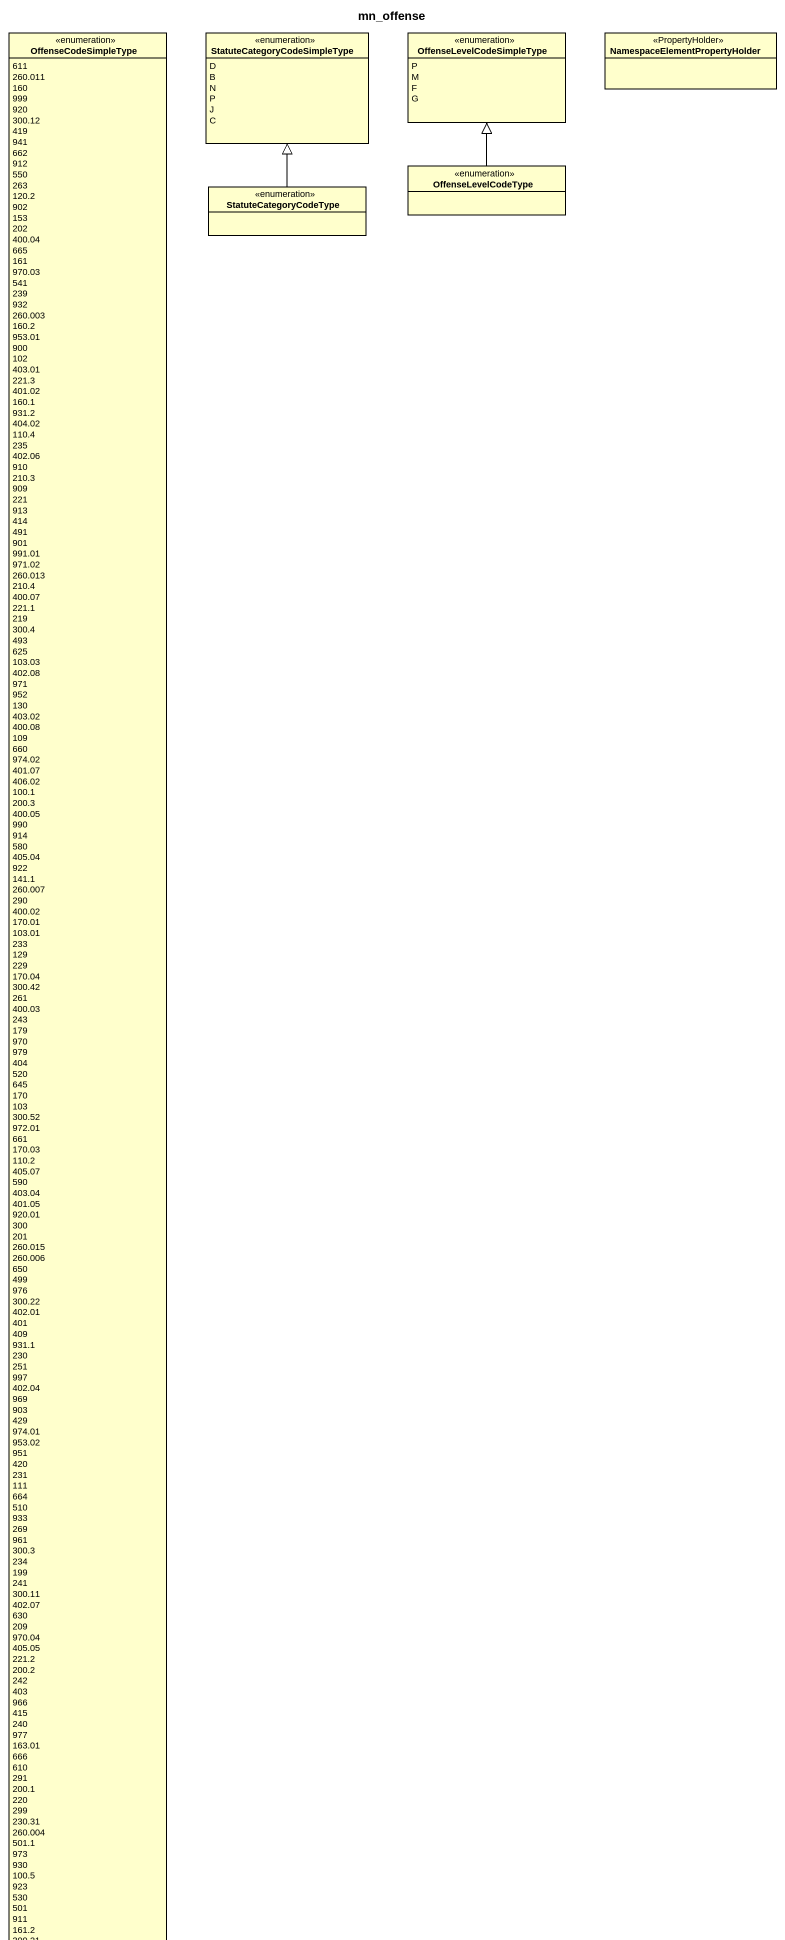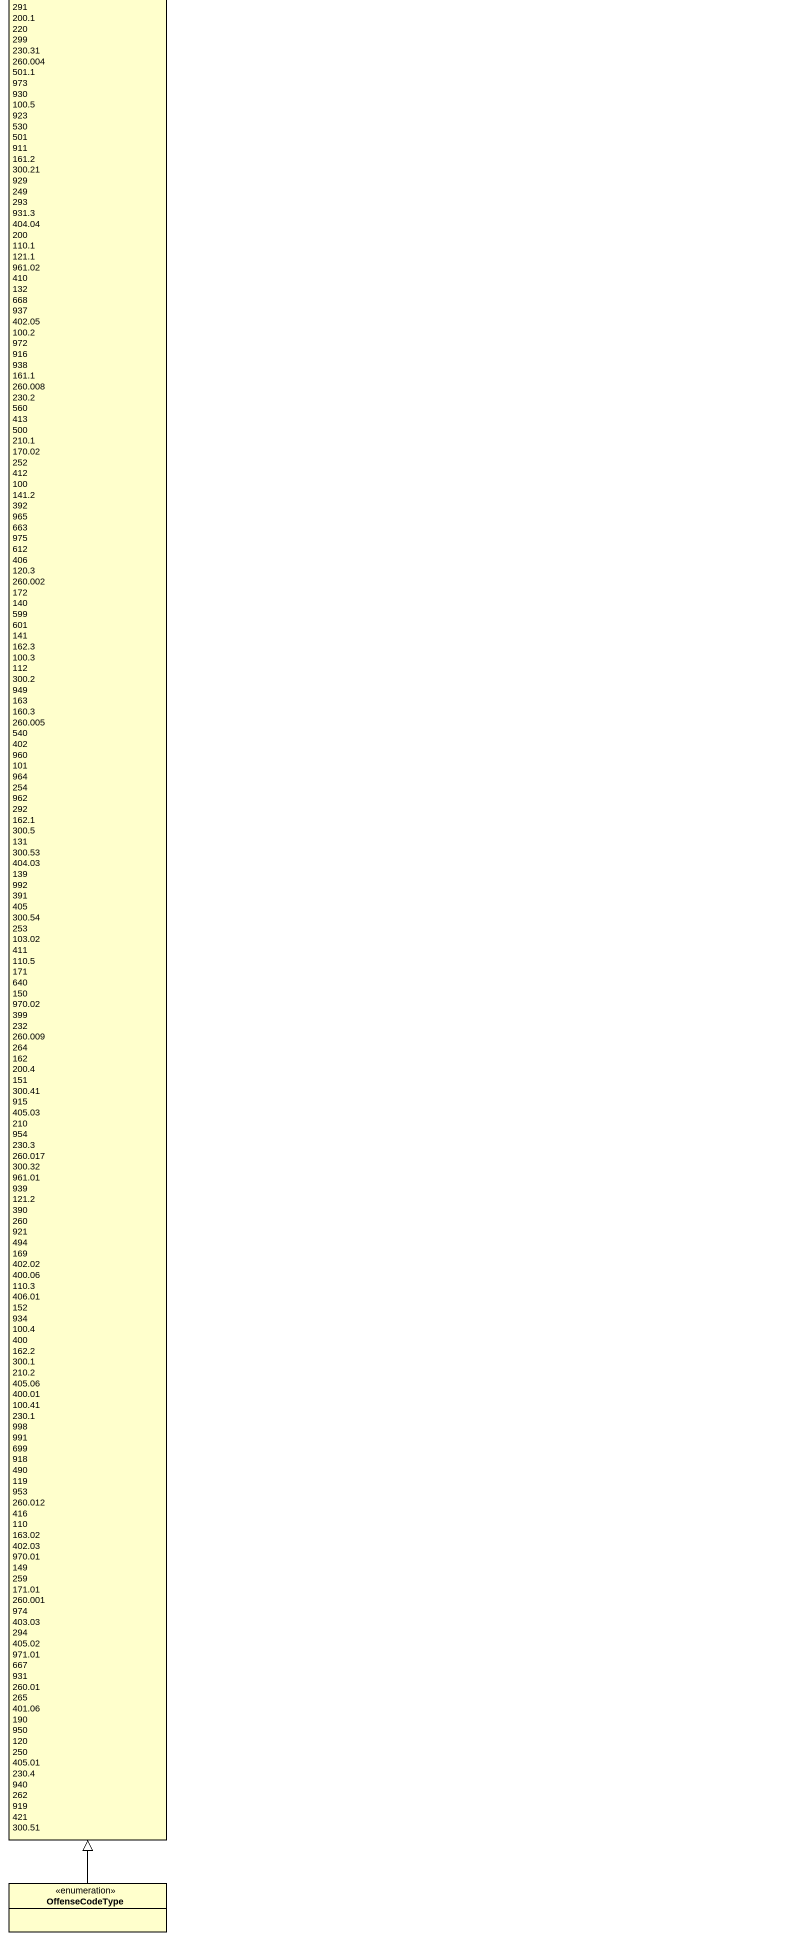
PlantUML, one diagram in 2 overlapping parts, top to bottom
@startuml
title mn_offense
hide circle
hide empty members
enum OffenseCodeSimpleType {
  611
  260.011
  160
  999
  920
  300.12
  419
  941
  662
  912
  550
  263
  120.2
  902
  153
  202
  400.04
  665
  161
  970.03
  541
  239
  932
  260.003
  160.2
  953.01
  900
  102
  403.01
  221.3
  401.02
  160.1
  931.2
  404.02
  110.4
  235
  402.06
  910
  210.3
  909
  221
  913
  414
  491
  901
  991.01
  971.02
  260.013
  210.4
  400.07
  221.1
  219
  300.4
  493
  625
  103.03
  402.08
  971
  952
  130
  403.02
  400.08
  109
  660
  974.02
  401.07
  406.02
  100.1
  200.3
  400.05
  990
  914
  580
  405.04
  922
  141.1
  260.007
  290
  400.02
  170.01
  103.01
  233
  129
  229
  170.04
  300.42
  261
  400.03
  243
  179
  970
  979
  404
  520
  645
  170
  103
  300.52
  972.01
  661
  170.03
  110.2
  405.07
  590
  403.04
  401.05
  920.01
  300
  201
  260.015
  260.006
  650
  499
  976
  300.22
  402.01
  401
  409
  931.1
  230
  251
  997
  402.04
  969
  903
  429
  974.01
  953.02
  951
  420
  231
  111
  664
  510
  933
  269
  961
  300.3
  234
  199
  241
  300.11
  402.07
  630
  209
  970.04
  405.05
  221.2
  200.2
  242
  403
  966
  415
  240
  977
  163.01
  666
  610
  291
  200.1
  220
  299
  230.31
  260.004
  501.1
  973
  930
  100.5
  923
  530
  501
  911
  161.2
  300.21
  929
  249
  293
  931.3
  404.04
  200
  110.1
  121.1
  961.02
  410
  132
  668
  937
  402.05
  100.2
  972
  916
  938
  161.1
  260.008
  230.2
  560
  413
  500
  210.1
  170.02
  252
  412
  100
  141.2
  392
  965
  663
  975
  612
  406
  120.3
  260.002
  172
  140
  599
  601
  141
  162.3
  100.3
  112
  300.2
  949
  163
  160.3
  260.005
  540
  402
  960
  101
  964
  254
  962
  292
  162.1
  300.5
  131
  300.53
  404.03
  139
  992
  391
  405
  300.54
  253
  103.02
  411
  110.5
  171
  640
  150
  970.02
  399
  232
  260.009
  264
  162
  200.4
  151
  300.41
  915
  405.03
  210
  954
  230.3
  260.017
  300.32
  961.01
  939
  121.2
  390
  260
  921
  494
  169
  402.02
  400.06
  110.3
  406.01
  152
  934
  100.4
  400
  162.2
  300.1
  210.2
  405.06
  400.01
  100.41
  230.1
  998
  991
  699
  918
  490
  119
  953
  260.012
  416
  110
  163.02
  402.03
  970.01
  149
  259
  171.01
  260.001
  974
  403.03
  294
  405.02
  971.01
  667
  931
  260.01
  265
  401.06
  190
  950
  120
  250
  405.01
  230.4
  940
  262
  919
  421
  300.51
}
enum "StatuteCategoryCodeSimpleType" as StatuteCategoryCodeSimpleTyp {
  D
  B
  N
  P
  J
  C
}
enum OffenseLevelCodeSimpleType {
  P
  M
  F
  G
}
class "NamespaceElementPropertyHolder" as NamespaceElementPropertyHold <<PropertyHolder>>
enum OffenseLevelCodeType
enum StatuteCategoryCodeType
enum OffenseCodeType
OffenseLevelCodeType -up-|> OffenseLevelCodeSimpleType
StatuteCategoryCodeType -up-|> StatuteCategoryCodeSimpleTyp
OffenseCodeType -up-|> OffenseCodeSimpleType
@enduml
